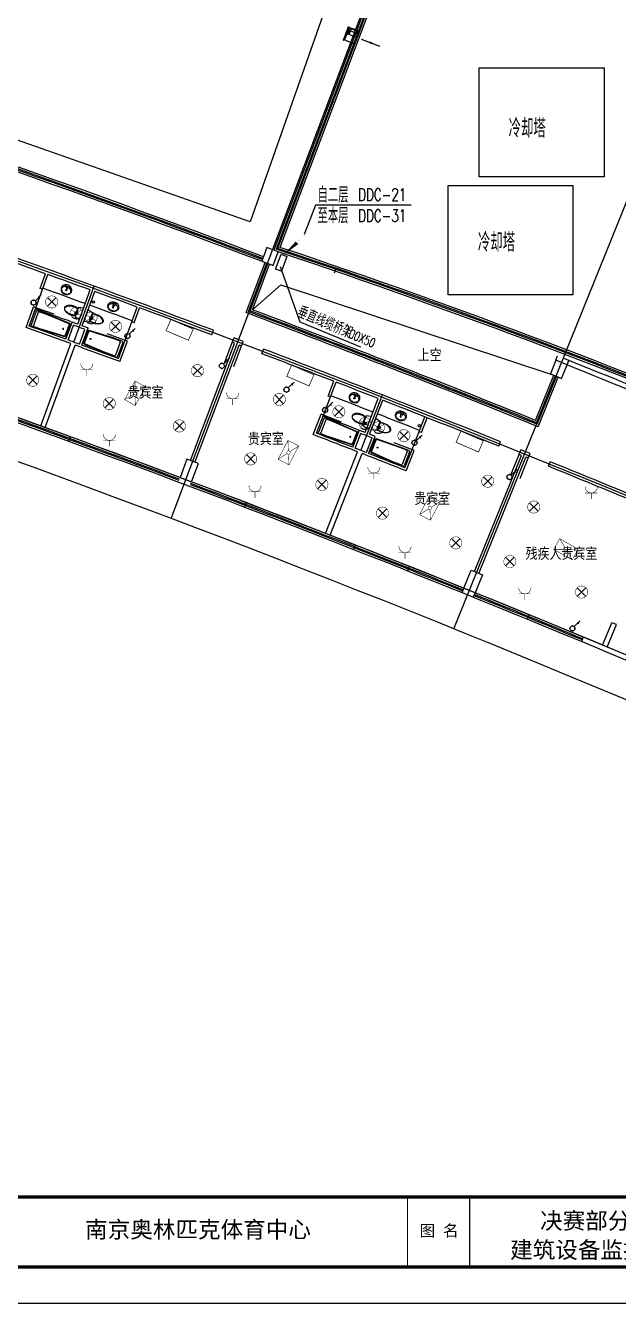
# Model space of a CAD drawing. Extents: x 24221263 to 48466785, y 43033036 to 86624613.
# Drawn here: x 24334577 to 24358940, y 43033036 to 43085547 of the extents above; entities that cross this region are included whole.
import ezdxf

# ---------------------------------------------------------------- set-up
doc = ezdxf.new("R2010")
doc.units = 0
doc.header["$MEASUREMENT"] = 0
doc.linetypes.add('DASHDOT', pattern=[1, 0.5, -0.25, 0, -0.25])
doc.linetypes.add('DASHED', pattern=[0.75, 0.5, -0.25])
doc.layers.get('0').update_dxf_attribs({"linetype": 'CONTINUOUS'})
for name, color, linetype in [('AC-FK', 4, 'CONTINUOUS'), ('AC-SF', 4, 'CONTINUOUS'), ('AC-W', 7, 'CONTINUOUS'), ('DZ1', 8, 'DASHED'), ('FRAME', 7, 'CONTINUOUS'), ('J-DIM', 7, 'CONTINUOUS'), ('图框', 7, 'CONTINUOUS'), ('场地', 5, 'CONTINUOUS'), ('楼控', 1, 'CONTINUOUS'), ('设备-动力', 3, 'CONTINUOUS'), ('设备-插座', 3, 'CONTINUOUS'), ('设备-照明', 3, 'CONTINUOUS'), ('设备-箱柜', 3, 'CONTINUOUS'), ('门窗', 7, 'CONTINUOUS')]:
    doc.layers.add(name, color=color, linetype=linetype)
doc.styles.add('ATT', font='txt')
doc.styles.add('DFHZ', font='romans.shx', dxfattribs={"width": 0.7, "bigfont": 'dfhz.shx'})
doc.styles.add('HZ', font='txt.shx', dxfattribs={"bigfont": 'hztxt.shx'})
doc.styles.add('IDQSTYLE', font='simplex.shx', dxfattribs={"width": 0.7, "bigfont": 'hzfs1.shx'})
doc.styles.add('Q1', font='SimSun.ttf', dxfattribs={"width": 0.8, "height": 450})
doc.styles.add('Romans', font='romans.shx', dxfattribs={"width": 0.7, "height": 450})
doc.styles.add('TK1', font='SimSun.ttf', dxfattribs={"width": 0.8, "height": 4})

# ---------------------------------------------------------------- blocks, each defined once
blk = doc.blocks.new('M100')
at = {"layer": '门窗'}
blk.add_line((0, 1000), (0, 0), dxfattribs=at)
blk = doc.blocks.new('WC-3')
for points in [[(382, 218, 0.033558), (397, 269, 0.056391), (412, 405, 0.056391), (397, 541, 0.070142), (358, 644, 0.106098), (290, 721, 0.162033), (225, 743, 0.162033), (161, 721, 0.106098), (93, 644, 0.070142), (54, 541, 0.056391), (38, 405, 0.056391), (54, 269, 0.033558), (69, 218)], [(55, 405, -0.056391), (70, 537, -0.070142), (108, 636, -0.106098), (170, 708, -0.162033), (225, 726, -0.162033), (280, 708, -0.106098), (343, 636, -0.070142), (381, 537, -0.056391), (396, 405, -0.056391), (381, 273, -0.027675), (369, 232), (81, 232, -0.027675), (70, 273, -0.056391)], [(-20, 24, 0.477064), (0, 0), (463, 0, 0.477064), (473, 12), (431, 207, 0.354037), (426, 211), (24, 211, 0.354037), (19, 207)]]:
    blk.add_lwpolyline(points, format="xyb", close=True)
blk = doc.blocks.new('15PLAV04')
at = {"color": 0, "linetype": 'ByBlock'}
for p, q in [((2.5, -1.5), (2.5, 1.5)), ((7, 0.5), (3, 1.5)), ((4, 1.25), (4, 3.635323)), ((7, -0.5), (7, 0.5)), ((3, -1.5), (7, -0.5)), ((4, -3.628449), (4, -1.25))]:
    blk.add_line(p, q, dxfattribs=at)
blk.add_lwpolyline([(8, 9, 0.109452), (4.986152, 8.332258, 0.102376), (2.343146, 6.363961, 0.093737), (0.622313, 3.491319, 0.088426), (0, 0, 0.088426), (0.622313, -3.491319, 0.093737), (2.343146, -6.363961, 0.102376), (4.986152, -8.332258, 0.109452), (8, -9, 0.109452), (11.013848, -8.332258, 0.102376), (13.656854, -6.363961, 0.093737), (15.377687, -3.491319, 0.088426), (16, 0, 0.088426), (15.377687, 3.491319, 0.093737), (13.656854, 6.363961, 0.102376), (11.013848, 8.332258, 0.109452)], format="xyb", close=True, dxfattribs=at)
for centre in [(3, 2.5), (9, 0), (3, -2.5)]:
    blk.add_circle(centre, 1, dxfattribs=at)
for centre, radius, start, end in [((7, 3.635323), 3, 146.09549, 180), ((11.358035, 0.706347), 8.250845, 143.130102, 146.09549), ((9.915843, 1.787992), 6.448105, 118.911201, 143.130102), ((9, 3.446272), 4.553728, 90, 118.911201), ((9, 3.446272), 4.553728, 61.088799, 90), ((8.084157, 1.787992), 6.448105, 36.869898, 61.088799), ((6.641965, 0.706347), 8.250845, 17.257939, 36.869898), ((4.368267, 0), 10.631733, 0, 17.257939), ((4.368267, 0), 10.631733, 342.742061, 0), ((7, -3.628449), 3, 180, 212.259808), ((9.915843, -1.787992), 6.448105, 212.259808, 241.088799), ((9, -3.446272), 4.553728, 241.088799, 270), ((9, -3.446272), 4.553728, 270, 298.911201), ((8.084157, -1.787992), 6.448105, 298.911201, 323.130102), ((6.641965, -0.706347), 8.250845, 323.130102, 342.742061)]:
    blk.add_arc(centre, radius, start, end, dxfattribs=at)
at = {"color": 0, "linetype": 'ByBlock', "style": 'ATT'}
for tag, p, flags in [('ITEM', (0, -17.5), 3), ('ROOM_NUMBER', (0, -26.5), 1)]:
    blk.add_attdef(tag, p, '', height=6, dxfattribs=dict(at, flags=flags))
blk = doc.blocks.new('13')
for p, q in [((40, 259), (40, -259)), ((70, 239), (70, -239)), ((1098, 345), (76, 299)), ((1100, 325), (105, 279)), ((1400, 325), (1100, 325)), ((1500, 345), (1102, 345)), ((1440, 285), (1440, -285)), ((1540, 305), (1540, -305)), ((76, -299), (1098, -345)), ((105, -279), (1100, -325)), ((115, -279), (1100, -325)), ((1400, -325), (1100, -325)), ((1500, -345), (1102, -345))]:
    blk.add_line(p, q)
at = {"const_width": 1.5}
for points in [[(1600, 375), (0, 375)], [(0, 375), (0, -375)], [(1600, -375), (1600, 375)], [(0, -375), (1600, -375)]]:
    blk.add_lwpolyline(points, dxfattribs=at)
for radius in [20, 16]:
    blk.add_circle((250, -11), radius)
for centre, start, end in [((80, 259), 96.2034, 180), ((110, 239), 96.6325, 180), ((1102, 305), 90, 96.2034), ((1400, 285), 0, 90), ((1500, 305), 0, 90), ((80, -259), 180, 263.7966), ((110, -239), 180, 263.3675), ((1102, -305), 263.7966, 270), ((1400, -285), 270, 0), ((1500, -305), 270, 0)]:
    blk.add_arc(centre, 40, start, end)
at = {"text_generation_flag": 2, "width": 0.8, "flags": 9}
for tag in ['XSIZE', 'YSIZE']:
    blk.add_attdef(tag, (800, 375), '', height=0.5, dxfattribs=at)
blk = doc.blocks.new('*X126')
at = {"color": 0, "linetype": 'Continuous'}
for p, q in [((612, 1156), (625, 1152)), ((612, 1130), (625, 1127)), ((612, 1104), (625, 1101)), ((612, 1078), (625, 1075)), ((612, 1052), (625, 1049))]:
    blk.add_line(p, q, dxfattribs=at)
blk = doc.blocks.new('*X125')
at = {"color": 0, "linetype": 'Continuous'}
for p, q in [((619, 1180), (633, 1176)), ((636, 1201), (649, 1198)), ((653, 1223), (666, 1219)), ((669, 1244), (682, 1241)), ((686, 1266), (699, 1262)), ((703, 1287), (715, 1284))]:
    blk.add_line(p, q, dxfattribs=at)
blk = doc.blocks.new('*X124')
at = {"color": 0, "linetype": 'Continuous'}
for p, q in [((619, 1180), (633, 1176)), ((636, 1201), (649, 1198)), ((653, 1223), (666, 1219)), ((669, 1244), (682, 1241)), ((686, 1266), (699, 1262)), ((703, 1287), (715, 1284))]:
    blk.add_line(p, q, dxfattribs=at)
blk = doc.blocks.new('*X123')
at = {"color": 0, "linetype": 'Continuous'}
for p, q in [((697, 1046), (693, 1061)), ((703, 1046), (701, 1053))]:
    blk.add_line(p, q, dxfattribs=at)
blk = doc.blocks.new('*X122')
at = {"color": 0, "linetype": 'Continuous'}
for p, q in [((693, 1217), (676, 1233)), ((693, 1181), (676, 1198)), ((693, 1146), (676, 1162)), ((693, 1111), (676, 1127)), ((693, 1075), (676, 1092))]:
    blk.add_line(p, q, dxfattribs=at)
blk = doc.blocks.new('*X127')
at = {"color": 0, "linetype": 'Continuous'}
for p, q in [((857, 1370), (851, 1376)), ((875, 1370), (858, 1387))]:
    blk.add_line(p, q, dxfattribs=at)
blk = doc.blocks.new('*X118')
at = {"color": 0}
for p, q in [((596, 1480), (623, 1507)), ((632, 1480), (658, 1507)), ((667, 1480), (693, 1507)), ((702, 1480), (729, 1507)), ((738, 1480), (764, 1507)), ((773, 1480), (799, 1507)), ((809, 1480), (835, 1507)), ((844, 1480), (870, 1507)), ((879, 1480), (906, 1507)), ((915, 1480), (941, 1507)), ((950, 1480), (976, 1507)), ((985, 1480), (1012, 1507)), ((1021, 1480), (1047, 1507)), ((1056, 1480), (1082, 1507)), ((1091, 1480), (1118, 1507)), ((1127, 1480), (1153, 1507)), ((1162, 1480), (1188, 1507)), ((1197, 1480), (1224, 1507)), ((1233, 1480), (1259, 1507)), ((1268, 1480), (1294, 1507)), ((1304, 1480), (1330, 1507)), ((1339, 1480), (1365, 1507)), ((1374, 1480), (1398, 1504))]:
    blk.add_line(p, q, dxfattribs=at)
blk = doc.blocks.new('*X119')
at = {"color": 0}
blk.add_line((605, 1534), (604, 1535), dxfattribs=at)
blk = doc.blocks.new('*X120')
at = {"color": 0}
blk.add_line((605, 1534), (604, 1535), dxfattribs=at)
blk = doc.blocks.new('*X121')
at = {"color": 0}
blk.add_line((605, 1534), (604, 1535), dxfattribs=at)
blk = doc.blocks.new('*X128')
at = {"color": 0, "linetype": 'Continuous'}
for p, q in [((912, 1563), (905, 1569)), ((912, 1545), (905, 1552)), ((912, 1527), (905, 1534)), ((912, 1510), (905, 1516)), ((925, 1479), (905, 1499)), ((939, 1482), (935, 1487)), ((953, 1487), (947, 1492)), ((966, 1491), (961, 1497)), ((979, 1496), (974, 1501)), ((993, 1500), (987, 1505)), ((1006, 1504), (1000, 1510)), ((1019, 1509), (1014, 1514)), ((1032, 1513), (1027, 1519))]:
    blk.add_line(p, q, dxfattribs=at)
blk = doc.blocks.new('A$C14141DA0')
at = {"layer": 'DZ1', "linetype": 'Continuous'}
for points in [[(1284, 9325), (6419, 9325), (6419, 4839), (1284, 4839)], [(0, 4486), (5135, 4486), (5135, 0), (0, 0)]]:
    blk.add_lwpolyline(points, close=True, dxfattribs=at)
blk = doc.blocks.new('A$C06703C22')
at = {"layer": '楼控', "color": 1}
blk.add_blockref('A$C14141DA0', (0, 0), dxfattribs=at)
blk = doc.blocks.new('HC001494')
at = {"color": 0, "linetype": 'Continuous'}
for p, q in [((-1.77, 1.77), (1.77, -1.77)), ((1.77, 1.77), (-1.77, -1.77))]:
    blk.add_line(p, q, dxfattribs=at)
at = {"color": 0, "linetype": 'Continuous', "const_width": 0.2}
blk.add_lwpolyline([(1.77, -1.77, 0.198912), (2.5, 0, 0.198912), (1.77, 1.77, 0.198912), (0, 2.5, 0.198912), (-1.77, 1.77, 0.198912), (-2.5, 0, 0.198912), (-1.77, -1.77, 0.198912), (0, -2.5, 0.198912)], format="xyb", close=True, dxfattribs=at)
at = {"color": 0, "style": 'IDQSTYLE', "width": 0.7}
blk.add_attdef('PSFHATT', (4.5, -2.5), '', height=2.5, dxfattribs=at)
blk = doc.blocks.new('HC000426')
at = {"color": 0, "linetype": 'Continuous', "const_width": 0.3}
blk.add_lwpolyline([(5, 2.5), (-5, 2.5), (-5, -2.5), (5, -2.5)], close=True, dxfattribs=at)
at = {"color": 0, "style": 'IDQSTYLE', "width": 0.7}
blk.add_attdef('PSFHATT', (7, -2.5), '', height=2.5, dxfattribs=at)
blk = doc.blocks.new('*X215')
at = {"color": 0, "linetype": 'Continuous'}
for p, q in [((292.89, 135.63), (293.52, 136.26)), ((292.95, 135.41), (293.73, 136.19)), ((293, 136.02), (293.13, 136.15)), ((293.08, 135.25), (293.89, 136.07)), ((293.25, 135.14), (294, 135.89)), ((293.49, 135.1), (294.04, 135.65))]:
    blk.add_line(p, q, dxfattribs=at)
blk = doc.blocks.new('HC000703')
at = {"color": 0, "linetype": 'Continuous', "const_width": 0.2}
blk.add_lwpolyline([(-2.4, 0.06, 1), (2.4, 0.06, 1)], format="xyb", close=True, dxfattribs=at)
for points in [[(-2.07, 1.27), (2.02, -1.23)], [(2.07, 1.27), (-2.02, -1.23)]]:
    blk.add_lwpolyline(points, dxfattribs=at)
at = {"color": 0, "linetype": 'Continuous'}
blk.add_circle((0.02, -0.01), 0.58, dxfattribs=at)
blk.add_arc((0, 0.06), 2.4, 224.6186, 315.1352, dxfattribs=at)
blk.add_blockref('*X215', (-293.44, -135.69), dxfattribs=at)
at = {"color": 0, "style": 'IDQSTYLE', "width": 0.7}
blk.add_attdef('PSFHATT', (4.4, -2.34), '', height=2.5, dxfattribs=at)
blk = doc.blocks.new('HC000133')
at = {"color": 0, "linetype": 'Continuous', "const_width": 0.2}
for points in [[(-2.55, 2.48), (2.48, 2.48)], [(0, 2.5), (0, 0)]]:
    blk.add_lwpolyline(points, dxfattribs=at)
blk.add_lwpolyline([(-2.5, 5, 0.198912), (-1.77, 3.23, 0.198912), (0, 2.5, 0.198912), (1.77, 3.23, 0.198912), (2.5, 5)], format="xyb", dxfattribs=at)
at = {"color": 0, "style": 'IDQSTYLE', "width": 0.7}
blk.add_attdef('PSFHATT', (4.5, 0), '', height=2.5, dxfattribs=at)
blk = doc.blocks.new('HC002297100793')
at = {"color": 0}
for p, q in [((0.74, 1.78), (3.12, 4.17)), ((2.09, 3.72), (2.47, 2.92))]:
    blk.add_line(p, q, dxfattribs=at)
blk.add_circle((0, 1.04), 1.04, dxfattribs=at)
for p in [(-1.04, 1.04), (0, 2.08), (0, 0), (1.04, 1.04)]:
    blk.add_point(p, dxfattribs=at)
at = {"color": 0, "width": 0.7}
blk.add_attdef('PSFHATT', (3.15, 0), '', height=0.025, dxfattribs=at)
blk = doc.blocks.new('HC000704')
at = {"color": 0, "linetype": 'Continuous', "const_width": 0.2}
for points in [[(-0.61, 0.35), (-4.38, 2.5)], [(-4.38, 2.5), (4.37, 2.5), (4.37, -2.5), (-4.38, -2.5), (-4.38, 2.5)], [(4.37, 2.5), (0.61, 0.35)], [(-0.61, -0.35), (-4.38, -2.5)], [(0.61, -0.35), (4.37, -2.5)]]:
    blk.add_lwpolyline(points, dxfattribs=at)
at = {"color": 0, "linetype": 'Continuous', "const_width": 0.16}
blk.add_lwpolyline([(0, -0.71, 0.198912), (0.5, -0.5, 0.198912), (0.71, 0, 0.198912), (0.5, 0.5, 0.198912), (0, 0.71, 0.198912), (-0.5, 0.5, 0.198912), (-0.71, 0, 0.198912), (-0.5, -0.5, 0.198912)], format="xyb", close=True, dxfattribs=at)
at = {"color": 0, "style": 'IDQSTYLE', "width": 0.7}
blk.add_attdef('PSFHATT', (6.37, -2.5), '', height=2.5, dxfattribs=at)

msp = doc.modelspace()

# ---------------------------------------------------------------- linework, layer by layer
at = {"const_width": 45}
for points in [[(24350266.60422, 43037449.66108), (24350266.60422, 43034543.08462)], [(24352826.61591, 43037449.66108), (24352826.61591, 43034543.08462)]]:
    msp.add_lwpolyline(points, dxfattribs=at)
at = {"layer": 'AC-FK'}
msp.add_line((24348402.92585, 43084970.00811), (24349135.57496, 43084695.83024), dxfattribs=at)
msp.add_lwpolyline([(24349135.57496, 43084695.83024, 0, 80, 0), (24348710.92102, 43084855.29924, 80, 80, 0)], format="xyseb", dxfattribs=at)
at = {"layer": 'AC-SF'}
for centre in [(24337358.94815, 43074192.04111), (24350761.77766, 43069108.54364)]:
    msp.add_circle(centre, 50, dxfattribs=at)
at = {"layer": 'AC-W', "color": 7, "ltscale": 1500}
for p, q in [((24340559.56872, 43065294.15644), (24360558.19087, 43118297.24089)), ((24352180.35836, 43060755.91683), (24372645.55084, 43111429.36546)), ((24336558.70871, 43072536.52607), (24337397.14414, 43074838.60575)), ((24348347.39752, 43068088.52959), (24349238.64187, 43070370.6839))]:
    msp.add_line(p, q, dxfattribs=at)
at = {"layer": 'AC-W', "color": 7}
for p, q in [((24353484.47051, 43098841.33091), (24345029.66862, 43076433.2476)), ((24353120.83435, 43098444.11576), (24344771.93873, 43076316.7199)), ((24353191.00707, 43098417.64333), (24344868.60427, 43076360.46239)), ((24353237.78888, 43098399.99504), (24344933.0312, 43076389.57964)), ((24344491.24786, 43076422.60963), (24344279.43186, 43075861.24167)), ((24344959.06598, 43076246.12675), (24344491.24786, 43076422.60963)), ((24344747.24997, 43075684.75879), (24344959.06598, 43076246.12675)), ((24343643.16565, 43073749.99859), (24344419.78251, 43075808.29484)), ((24343739.81625, 43073793.70145), (24344489.95375, 43075781.81849)), ((24343804.24797, 43073822.83137), (24344536.73852, 43075764.17804)), ((24343900.89256, 43073866.5183), (24344606.90976, 43075737.70169)), ((24344279.43186, 43075861.24167), (24344747.24997, 43075684.75879)), ((24347322.98279, 43075560.9593), (24347251.46606, 43075374.18308)), ((24335173.0484, 43074739.91767), (24335393.25528, 43075351.48278)), ((24335267.13501, 43074706.0398), (24335487.34189, 43075317.60492)), ((24334996.1121, 43073953.34691), (24335267.13501, 43074706.0398)), ((24336721.40958, 43073275.46345), (24337234.73549, 43074684.89475)), ((24336909.33375, 43073207.02), (24337422.65966, 43074616.4513)), ((24334597.12472, 43073140.44527), (24334902.02549, 43073987.22478)), ((24334725.08919, 43073200.65402), (24334996.1121, 43073953.34691)), ((24338942.99687, 43073367.26215), (24339167.67102, 43073977.20026)), ((24339036.83317, 43073332.69702), (24339261.50732, 43073942.63513)), ((24336229.80624, 43072656.20547), (24336486.08259, 43073361.06179)), ((24338666.47581, 43072616.57173), (24338942.99687, 43073367.26215)), ((24336323.78708, 43072622.03529), (24336545.89325, 43073232.91077)), ((24336793.5975, 43072450.92666), (24337016.3737, 43073061.55811)), ((24336887.5408, 43072416.6534), (24337144.59026, 43073121.22815)), ((24342230.58974, 43072838.91178), (24342300.81838, 43073026.17614)), ((24335198.54272, 43069094.15059), (24336430.5249, 43072476.78571)), ((24335386.46689, 43069025.70714), (24336618.44907, 43072408.34226)), ((24338389.95476, 43071865.88131), (24338666.47581, 43072616.57173)), ((24338449.22593, 43071737.47987), (24338760.31212, 43072582.0066)), ((24341348.55004, 43067668.49436), (24343166.59138, 43072486.91624)), ((24341535.67729, 43067597.90121), (24343353.71468, 43072416.31264)), ((24343073.02008, 43072522.19248), (24343143.55553, 43072709.34149)), ((24343447.26669, 43072380.98529), (24343517.93843, 43072568.08288)), ((24344288.94494, 43072062.27268), (24344359.9232, 43072249.25419)), ((24356367.32158, 43071790.85801), (24356142.66098, 43071234.50595)), ((24356367.32158, 43071790.85801), (24356441.99217, 43071976.42316)), ((24356830.95004, 43071603.64516), (24356367.32158, 43071790.85801)), ((24356831.17701, 43071603.55696), (24356906.15194, 43071788.97206)), ((24356142.66098, 43071234.50595), (24356606.28944, 43071047.2931)), ((24356606.28944, 43071047.2931), (24356830.95004, 43071603.64516)), ((24347012.86293, 43070323.25697), (24347247.09958, 43070929.58704)), ((24347106.14415, 43070287.22069), (24347340.3808, 43070893.55076)), ((24355532.82387, 43069323.92756), (24356281.75888, 43071178.35036)), ((24355574.28395, 43069226.30694), (24356351.30158, 43071150.26455)), ((24355601.92188, 43069161.22127), (24356397.6592, 43071131.53033)), ((24355643.37559, 43069063.58486), (24356467.2019, 43071103.44452)), ((24356328.3345, 43071159.52134), (24356328.3379, 43071159.52974)), ((24346817.8539, 43069540.9709), (24347106.14415, 43070287.22068)), ((24348527.0776, 43068823.52285), (24349072.73538, 43070220.75499)), ((24348713.37522, 43068750.76848), (24349259.033, 43070148.00062)), ((24346400.24614, 43068737.47618), (24346724.57268, 43069577.00719)), ((24346529.56365, 43068794.72112), (24346817.8539, 43069540.9709)), ((24350750.19005, 43068864.12002), (24350988.8553, 43069468.7206)), ((24350843.2052, 43068827.40242), (24351081.87045, 43069432.003)), ((24336351.92819, 43068459.82352), (24336421.29796, 43068648.9891)), ((24348021.3393, 43068215.75393), (24348293.78494, 43068914.51954)), ((24348114.50805, 43068179.42784), (24348350.6276, 43068785.02471)), ((24348580.25208, 43067997.54192), (24348817.03586, 43068602.87939)), ((24348673.38092, 43067961.11365), (24348946.59297, 43068659.57996)), ((24350456.44924, 43068119.99884), (24350750.19005, 43068864.12002)), ((24350162.70843, 43067375.87765), (24350456.44924, 43068119.99884)), ((24350219.00598, 43067246.1449), (24350549.46439, 43068083.28123)), ((24354024.73925, 43068260.17586), (24354099.26313, 43068445.77271)), ((24354859.64999, 43067924.13412), (24354934.47794, 43068109.60859)), ((24341209.02249, 43067722.63984), (24340926.65025, 43066974.13071)), ((24341676.84069, 43067546.15719), (24341209.02249, 43067722.63984)), ((24346908.29286, 43064678.40082), (24348217.87153, 43068031.75797)), ((24347094.59048, 43064605.64645), (24348404.16915, 43067959.0036)), ((24353023.82629, 43063111.44945), (24354952.38382, 43067886.7117)), ((24353209.27767, 43063036.56431), (24355137.83102, 43067811.81621)), ((24355230.54439, 43067774.34314), (24355305.50741, 43067959.76306)), ((24356064.65732, 43067436.32595), (24356139.92411, 43067621.62276)), ((24341394.46846, 43066797.64806), (24341676.84069, 43067546.15719)), ((24340926.65025, 43066974.13071), (24341394.46846, 43066797.64806)), ((24343639.87129, 43065941.9838), (24343568.35457, 43065755.20757)), ((24348120.2797, 43064203.66952), (24348047.1134, 43064017.5333)), ((24350280.68416, 43063133.8546), (24350354.6731, 43063319.66535)), ((24352585.15062, 43062425.82658), (24352884.59953, 43063167.66915)), ((24352884.59953, 43063167.66915), (24353348.31964, 43062980.41927)), ((24353348.31964, 43062980.41927), (24353048.77908, 43062238.61373)), ((24352585.13432, 43062425.78616), (24352510.32418, 43062240.30451)), ((24353048.77908, 43062238.61373), (24352585.15062, 43062425.82658)), ((24353048.76264, 43062238.54328), (24352973.78181, 43062053.13056)), ((24355198.61498, 43061147.67833), (24355274.97766, 43061334.13081)), ((24358289.35253, 43060087.38907), (24358674.07383, 43061010.42187)), ((24358473.95909, 43060010.44481), (24358858.68039, 43060933.47762)), ((24357496.03939, 43060417.13571), (24357419.42119, 43060232.39358))]:
    msp.add_line(p, q, dxfattribs=at)
msp.add_lwpolyline([(24343900.89256, 43073866.5183), (24345073.1681, 43074893.3459), (24356281.75888, 43071178.35036)], dxfattribs=at)
at = {"layer": 'AC-W', "color": 7, "ltscale": 1500}
for centre, radius, start, end in [((24189928.2488, 43016709.50978), 184000, 16.0920393677, 26.9763462667), ((24149392.33084, 42558636.58887), 543222.67138, 63.9037521028, 74.1419663262), ((24149392.33084, 42558636.58887), 549272.67138, 66.8567386357, 71.9784116443), ((24149392.33084, 42558636.58887), 541522.67138, 66.0871772478, 74.0908653853)]:
    msp.add_arc(centre, radius, start, end, dxfattribs=at)
at = {"layer": 'AC-W', "color": 7}
for centre, radius, start, end in [((24189928.2488, 43016709.50978), 184100, 16.0666463791, 27.0047101166), ((24189928.2488, 43016709.50978), 183900, 16.1174570683, 26.9479387433), ((24149392.33084, 42558636.58887), 552922.67138, 69.3538866954, 74.4272938068), ((24149392.33084, 42558636.58887), 552847.67138, 69.3538866954, 74.4251275769), ((24149392.33084, 42558636.58887), 552797.67138, 69.3538962623, 74.4236830843), ((24149392.33084, 42558636.58887), 552722.67138, 69.3538962623, 74.4215158365), ((24149392.33084, 42558636.58886), 543022.67139, 67.4747226661, 72.5013230123), ((24149392.33084, 42558636.58887), 549372.67138, 69.4427446372, 70.5332162336), ((24149392.33084, 42558636.58887), 549172.67138, 70.2027371997, 70.5332162336), ((24250691.48308, 42794327.48488), 297341.43767, 62.5472841683, 71.5346819942), ((24250770.98911, 42794482.85935), 297216.90584, 62.5471069108, 71.5297302477), ((24250884.36258, 42794704.23545), 296843.19215, 62.5467504605, 71.5233762093), ((24250890.41863, 42794716.25293), 297029.735, 62.5468404092, 71.5223058009), ((24149392.33084, 42558636.58887), 549172.67138, 69.9984135438, 70.1923040914), ((24149392.33084, 42558636.58887), 548522.67138, 70.1922979098, 70.2027429053), ((24149392.33084, 42558636.58887), 548572.67138, 69.9984135438, 70.1922983858), ((24149392.33084, 42558636.58887), 549172.67138, 69.7836567795, 69.9775473271), ((24149392.33084, 42558636.58887), 547722.67138, 70.1922902815, 70.2027510096), ((24149392.33084, 42558636.58887), 547672.67138, 70.0266679019, 70.192289804), ((24149392.33084, 42558636.58887), 548572.67138, 69.7836624851, 69.9775473271), ((24149392.33084, 42558636.58887), 549172.67138, 69.4427446372, 69.7732236712), ((24149392.33084, 42558636.58887), 550722.67138, 68.01838418, 69.3175766909), ((24149392.33084, 42558636.58887), 547672.67138, 69.9984421186, 70.0246393657), ((24149392.33084, 42558636.58887), 548522.67138, 69.7732174895, 69.7836629611), ((24149392.33084, 42558636.58887), 550522.67138, 67.9975729113, 69.3383879595), ((24149392.33084, 42558636.58887), 550597.67138, 68.0053789088, 69.330581962), ((24149392.33084, 42558636.58887), 550647.67138, 68.0105817258, 69.325379145), ((24149392.33084, 42558636.58887), 546822.67138, 69.9984135438, 70.2027596181), ((24149392.33084, 42558636.58887), 546922.67138, 70.0246465388, 70.1922826309), ((24149392.33084, 42558636.58887), 547572.67138, 69.9617841436, 70.0141767272), ((24149392.33084, 42558636.58887), 547672.67138, 69.9513215052, 69.9775187522), ((24149392.33084, 42558636.58887), 546922.67138, 69.9617903614, 70.0141705094), ((24149392.33084, 42558636.58887), 546822.67138, 69.7732012527, 69.9775473271), ((24149392.33084, 42558636.58887), 546922.67138, 69.78367824, 69.9513143321), ((24149392.33084, 42558636.58887), 547722.67138, 69.7732098612, 69.7836705894), ((24149392.33084, 42558636.58887), 549172.67138, 69.3384135438, 69.3488466521), ((24149392.33084, 42558636.58887), 549372.67138, 69.3071142188, 69.3488466521), ((24149392.33084, 42558636.58887), 549172.67138, 69.3071142188, 69.3175473271), ((24149392.33084, 42558636.58887), 549172.67138, 68.8827371997, 69.2132162336), ((24149392.33084, 42558636.58887), 549372.67138, 68.1227446374, 69.2132162336), ((24149404.54021, 42558631.65811), 553522.67138, 66.6893430493, 68.0093434114), ((24149404.54021, 42558631.65811), 553322.67138, 66.7152760262, 67.9834350117), ((24149392.33084, 42558636.58887), 543097.67138, 69.3542977599, 70.6216018835), ((24149392.33084, 42558636.58887), 543147.67138, 69.3542977599, 70.6216018835), ((24149392.33084, 42558636.58887), 543222.67138, 67.4747226661, 70.6216018835), ((24149392.33084, 42558636.58887), 549172.67138, 68.6784135438, 68.8723040914), ((24149392.33084, 42558636.58887), 548522.67138, 68.8722979098, 68.8827429053), ((24149392.33084, 42558636.58887), 548572.67138, 68.6784135438, 68.8722983858), ((24149392.33084, 42558636.58887), 549172.67138, 68.4636567795, 68.6575473271), ((24149392.33084, 42558636.58887), 549172.67138, 68.1227446374, 68.5532162336), ((24149392.33084, 42558636.58887), 547722.67138, 68.8722902815, 68.8827510096), ((24149392.33084, 42558636.58887), 547672.67138, 68.7066679019, 68.872289804), ((24149392.33084, 42558636.58887), 548572.67138, 68.4636624851, 68.6575473271), ((24149392.33084, 42558636.58887), 546822.67138, 68.6784135438, 68.8827596181), ((24149392.33084, 42558636.58887), 546922.67138, 68.7046465388, 68.8722826309), ((24149392.33084, 42558636.58887), 547672.67138, 68.6784421186, 68.7046393657), ((24149392.33084, 42558636.58887), 547572.67138, 68.6417841436, 68.6941767272), ((24149392.33084, 42558636.58887), 547672.67138, 68.6313215052, 68.6575187522), ((24149392.33084, 42558636.58887), 548522.67138, 68.4532174895, 68.4636629611), ((24149392.33084, 42558636.58887), 546922.67138, 68.6417903614, 68.6941705094), ((24149392.33084, 42558636.58887), 547722.67138, 68.4532098612, 68.4636705894), ((24149392.33084, 42558636.58887), 549372.67138, 67.9871142189, 68.0288466522), ((24149392.33084, 42558636.58887), 546822.67138, 68.4532012527, 68.6575473271), ((24149392.33084, 42558636.58887), 546922.67138, 68.46367824, 68.6313143321), ((24149392.33084, 42558636.58887), 549172.67138, 68.0184135438, 68.0288466521), ((24149392.33084, 42558636.58887), 549172.67138, 67.9871142188, 67.9975473271), ((24149392.33084, 42558636.58887), 549172.67138, 67.9871142189, 67.9975473272), ((24149392.33084, 42558636.58887), 549372.67138, 67.4883253184, 67.8932162338), ((24149392.33084, 42558636.58887), 549172.67138, 67.4883253184, 67.8932162338), ((24149392.33084, 42558636.58887), 543097.67138, 68.0343494821, 69.3015712888), ((24149392.33084, 42558636.58887), 543147.67138, 68.0343494821, 69.3015712888), ((24149392.33084, 42558636.58887), 543097.67138, 67.4747226661, 67.9816124645), ((24149392.33084, 42558636.58887), 543147.67138, 67.4747226661, 67.9816124645), ((24149392.33084, 42558636.58887), 544222.67138, 67.3630331135, 67.3840717379), ((24149392.33084, 42558636.58886), 543022.67139, 66.8672899041, 67.4747226661), ((24149392.33084, 42558636.58887), 543222.67138, 67.3841085004, 67.4747226659), ((24149392.33084, 42558636.58887), 543222.67138, 66.8672860194, 67.3630137328)]:
    msp.add_arc(centre, radius, start, end, dxfattribs=at)
at = {"layer": 'FRAME'}
msp.add_lwpolyline([(24221262.63462, 43033036.28865), (24221262.63462, 43159186.28865), (24399612.63462, 43159186.28865), (24399612.63462, 43033036.28865)], close=True, dxfattribs=at)
at = {"layer": 'FRAME', "const_width": 135}
msp.add_lwpolyline([(24225012.63462, 43034536.28865), (24225012.63462, 43157686.28865), (24398112.63462, 43157686.28865), (24398112.63462, 43034536.28865)], close=True, dxfattribs=at)
msp.add_lwpolyline([(24398132.79333, 43037408.25546), (24312032.79333, 43037408.25546)], dxfattribs=at)
at = {"layer": '场地', "color": 7}
for p, q in [((24357390.91848, 43116159.48765), (24343804.70152, 43077475.96779)), ((24343804.70152, 43077475.96779), (24322104.66213, 43085097.33844))]:
    msp.add_line(p, q, dxfattribs=at)
at = {"layer": '楼控'}
for p, q in [((24347738.09743, 43085226.48031), (24347827.09279, 43085460.32197)), ((24347827.1588, 43085460.41578), (24347843.53308, 43085503.44038)), ((24347830.89937, 43085472.75396), (24347830.89937, 43085472.75396)), ((24347835.85242, 43085471.85056), (24348295.43134, 43085296.9442)), ((24347841.31382, 43085486.20077), (24348300.89273, 43085311.29442)), ((24347842.63881, 43085489.68229), (24347849.22345, 43085482.98778)), ((24347843.53308, 43085503.44038), (24347851.62946, 43085500.10034)), ((24347845.81451, 43085498.02665), (24347850.93399, 43085492.82175)), ((24347851.62946, 43085500.10034), (24347850.5859, 43085487.18704)), ((24347850.5859, 43085487.18704), (24347856.36508, 43085482.02972)), ((24347856.36508, 43085482.02972), (24347855.84743, 43085480.66957)), ((24348055.27024, 43085404.77332), (24348056.9798, 43085409.26532)), ((24348055.27024, 43085404.77332), (24348056.9798, 43085409.26532)), ((24348056.9798, 43085409.26532), (24348091.71313, 43085396.04653)), ((24348056.9798, 43085409.26532), (24348091.71313, 43085396.04653)), ((24347738.06641, 43085226.49212), (24347633.20757, 43084950.96803)), ((24347633.29037, 43084950.93652), (24347643.3069, 43084947.12443)), ((24347643.3069, 43084947.12443), (24347748.16574, 43085222.64852)), ((24347748.16574, 43085222.64852), (24347652.04514, 43084970.08477)), ((24347652.04514, 43084970.08477), (24347677.08647, 43084960.55455)), ((24347677.08647, 43084960.55455), (24347773.20707, 43085213.1183)), ((24347773.20707, 43085213.1183), (24347679.27102, 43084966.29464)), ((24347679.27102, 43084966.29464), (24348072.41984, 43084816.67023)), ((24347726.84954, 43084948.18723), (24347719.33715, 43084951.04629)), ((24348072.73941, 43084809.97712), (24348168.86001, 43085062.54087)), ((24348086.53837, 43084778.43959), (24348191.39721, 43085053.96367)), ((24348091.71313, 43085396.04653), (24348090.00356, 43085391.55453)), ((24348091.71313, 43085396.04653), (24348090.00356, 43085391.55453)), ((24348191.39721, 43085053.96367), (24348095.2766, 43084801.39993)), ((24348201.41374, 43085050.15158), (24348096.5549, 43084774.6275)), ((24348295.34978, 43085296.97524), (24348201.41374, 43085050.15158)), ((24348281.27384, 43085320.31813), (24348280.75619, 43085318.95797)), ((24348287.89252, 43085320.75707), (24348281.27384, 43085320.31813)), ((24348294.71526, 43085328.51305), (24348287.89252, 43085320.75707)), ((24348305.83518, 43085324.28104), (24348294.71526, 43085328.51305)), ((24348295.01901, 43085295.86079), (24348305.83518, 43085324.28104)), ((24348027.34545, 43084833.82462), (24348034.85785, 43084830.96556)), ((24348095.2766, 43084801.39993), (24348072.73941, 43084809.97712)), ((24348096.5549, 43084774.6275), (24348086.53837, 43084778.43959)), ((24346488.39455, 43078163.44564), (24346026.26851, 43076958.94448)), ((24350425.97365, 43078163.44564), (24346488.39455, 43078163.44564))]:
    msp.add_line(p, q, dxfattribs=at)
at = {"layer": '楼控', "linetype": 'Continuous'}
for p, q in [((24347836.25542, 43085409.71942), (24347806.76664, 43085303.21247)), ((24347836.25542, 43085409.71942), (24347806.76664, 43085303.21247)), ((24347847.08675, 43085501.36956), (24347831.43526, 43085460.24417)), ((24347834.84268, 43085469.19738), (24347832.88204, 43085464.04568)), ((24347870.84512, 43085419.34169), (24347836.25542, 43085409.71942)), ((24347870.84512, 43085419.34169), (24347836.25542, 43085409.71942)), ((24347920.10651, 43085439.77216), (24347838.28099, 43085444.30693)), ((24347920.10651, 43085439.77216), (24347839.51063, 43085444.23878)), ((24347907.57154, 43085444.54272), (24347839.79606, 43085448.16148)), ((24347907.57154, 43085444.54272), (24347842.73179, 43085448.00473)), ((24347883.2746, 43085347.51797), (24347870.84512, 43085419.34169)), ((24347883.2746, 43085347.51797), (24347870.84512, 43085419.34169)), ((24347940.89551, 43085329.45884), (24347952.90455, 43085426.09707)), ((24347940.89551, 43085329.45884), (24347952.90455, 43085426.09707)), ((24347792.45736, 43085294.74143), (24347762.99946, 43085217.33869)), ((24347792.45736, 43085294.74143), (24347762.99946, 43085217.33869)), ((24347770.71798, 43085214.40118), (24347799.26039, 43085289.39842)), ((24347770.71798, 43085214.40118), (24347799.26039, 43085289.39842)), ((24347885.59303, 43085347.90971), (24347792.45736, 43085294.74143)), ((24347885.59303, 43085347.90971), (24347792.45736, 43085294.74143)), ((24347883.19122, 43085338.69649), (24347799.26039, 43085289.39842)), ((24347883.19122, 43085338.69649), (24347799.26039, 43085289.39842)), ((24347799.67767, 43085203.04118), (24347842.29219, 43085315.01388)), ((24347799.67767, 43085203.04118), (24347842.29219, 43085315.01388)), ((24347803.26079, 43085212.45608), (24347820.65082, 43085205.83779)), ((24347803.26079, 43085212.45608), (24347820.65082, 43085205.83779)), ((24347855.94042, 43085322.69031), (24347812.63042, 43085208.89019)), ((24347855.94042, 43085322.69031), (24347812.63042, 43085208.89019)), ((24347818.03812, 43085216.053), (24347815.69571, 43085216.94447)), ((24347818.03812, 43085216.053), (24347815.69571, 43085216.94447)), ((24347817.80874, 43085211.2225), (24347818.03812, 43085216.053)), ((24347817.80874, 43085211.2225), (24347818.03812, 43085216.053)), ((24347821.55659, 43085209.79614), (24347817.80874, 43085211.2225)), ((24347821.55659, 43085209.79614), (24347817.80874, 43085211.2225)), ((24347818.38213, 43085195.9233), (24347821.55659, 43085209.79614)), ((24347818.38213, 43085195.9233), (24347821.55659, 43085209.79614)), ((24347842.29219, 43085315.01388), (24347842.29219, 43085315.01388)), ((24347842.29219, 43085315.01388), (24347842.29219, 43085315.01388)), ((24347848.74928, 43085184.34706), (24347905.2588, 43085332.82985)), ((24347848.74928, 43085184.34706), (24347905.2588, 43085332.82985)), ((24347874.79796, 43085174.42951), (24347934.69679, 43085331.81794)), ((24347874.80454, 43085174.44678), (24347934.69679, 43085331.81794)), ((24347901.3482, 43085325.45676), (24347883.19122, 43085338.69649)), ((24347901.3482, 43085325.45676), (24347883.19122, 43085338.69649)), ((24347905.2588, 43085332.82985), (24347885.59303, 43085347.90971)), ((24347905.2588, 43085332.82985), (24347885.59303, 43085347.90971)), ((24347934.69679, 43085331.81794), (24348211.59859, 43085226.43477)), ((24347934.69679, 43085331.81794), (24348211.59859, 43085226.43477)), ((24348212.54203, 43085226.01142), (24348152.67253, 43085068.70003)), ((24348212.54203, 43085226.01142), (24348152.67253, 43085068.70003)), ((24348226.91191, 43085321.81546), (24348193.24574, 43085233.35519)), ((24348226.91191, 43085321.81546), (24348193.24574, 43085233.35519)), ((24348193.24574, 43085233.35519), (24348212.54203, 43085226.01142)), ((24348193.24574, 43085233.35519), (24348212.54203, 43085226.01142))]:
    msp.add_line(p, q, dxfattribs=at)
at = {"layer": '楼控', "linetype": 'DASHDOT'}
for p, q in [((24347848.33105, 43085184.52765), (24347723.12442, 43085232.17873)), ((24348201.41374, 43085050.15158), (24347738.14921, 43085226.4606)), ((24348106.2567, 43085086.36641), (24348213.9344, 43085045.38648))]:
    msp.add_line(p, q, dxfattribs=at)
at = {"layer": '楼控', "color": 1}
for p, q in [((24345032.66946, 43075646.51547), (24345843.53924, 43073377.83519)), ((24345843.53924, 43073377.83519), (24348341.01709, 43072340.7245))]:
    msp.add_line(p, q, dxfattribs=at)
msp.add_lwpolyline([(24346104.65449, 43076995.15762, 1, 1, 0), (24345181.45375, 43076130.32816, 1, 150, 0), (24345729.60596, 43076620.39666, 150, 150, 0)], format="xyseb", dxfattribs=at)
msp.add_lwpolyline([(24345076.6621, 43076151.55065), (24345314.08447, 43076063.87927), (24345088.81772, 43075453.83564), (24344851.39535, 43075541.50702)], close=True, dxfattribs=at)
at = {"layer": '楼控', "linetype": 'DASHDOT'}
msp.add_ellipse((24347838.60769, 43085456.05857), major_axis=(11.44889, -4.35722), ratio=0.9551020408, start_param=3.1415926536, end_param=5.0342109846, dxfattribs=at)
at = {"layer": '楼控', "linetype": 'Continuous'}
for centre, major_axis, start_param, end_param in [((24347840.02194, 43085456.97625), (8.58667, -3.26791), 3.1415926536, 5.0363078164), ((24347850.72855, 43085454.95913), (12.80357, -4.87278), 4.8526607193, 4.9164344139), ((24347850.72855, 43085454.95913), (12.80357, -4.87278), 4.8526607193, 4.9164344139)]:
    msp.add_ellipse(centre, major_axis=major_axis, ratio=0.9551020408, start_param=start_param, end_param=end_param, dxfattribs=at)
at = {"layer": '楼控', "color": 0, "linetype": 'ByBlock'}
msp.add_point((24348402.92585, 43084970.00811), dxfattribs=at)

# ---------------------------------------------------------------- block references
at = {"layer": 'AC-W', "color": 7}
for name, p, xscale, yscale, zscale, rotation in [('15PLAV04', (24336323.54234, 43074882.27886), 25, 25, 25, 250.1523431780041), ('M100', (24334996.1121, 43073953.34692), -0.8, 0.8, 0.8, 250.2028438357957), ('15PLAV04', (24338247.3678, 43074181.60658), -25, 25, 25, 69.82361769284554), ('M100', (24338666.47581, 43072616.57173), 0.8, 0.8, 0.8, 69.7731170350539), ('M100', (24343073.02008, 43072522.19248), 0.9000000000000001, 0.9000000000000001, 0.9000000000000001, 159.1936723916806), ('M100', (24343447.26669, 43072380.98529), -0.9000000000000001, 0.9000000000000001, 0.9000000000000001, 159.4622884791719), ('15PLAV04', (24348166.33104, 43070439.07725), 25, 25, 25, 248.8323431780042), ('15PLAV04', (24350073.50507, 43069694.27307), -25, 25, 25, 68.50361769284565), ('M100', (24346817.8539, 43069540.97091), -0.8, 0.8, 0.8, 248.8828438357958), ('M100', (24350456.44924, 43068119.99884), 0.8, 0.8, 0.8, 68.453117035054), ('M100', (24354859.64999, 43067924.13412), 0.9000000000000001, 0.9000000000000001, 0.9000000000000001, 157.8736723916613), ('M100', (24355230.54439, 43067774.34314), -0.9000000000000001, 0.9000000000000001, 0.9000000000000001, 158.1422884791527)]:
    msp.add_blockref(name, p, dxfattribs=dict(at, xscale=xscale, yscale=yscale, zscale=zscale, rotation=rotation))
at = {"layer": 'AC-W', "color": 7, "xscale": -1}
for name, p, rotation in [('13', (24336356.83821, 43073009.03813), 340.2239811879941), ('WC-3', (24336986.4047, 43073419.06678), 249.9511971455725), ('13', (24348156.46552, 43068565.56661), 338.9039811879942), ('WC-3', (24348795.31049, 43068960.98356), 248.6311971455726)]:
    msp.add_blockref(name, p, dxfattribs=dict(at, rotation=rotation))
at = {"layer": 'AC-W', "color": 7}
for name, p, rotation in [('WC-3', (24336798.75978, 43073487.40852), 70.02476372527715), ('13', (24337017.17277, 43072768.53911), 339.7519796828566), ('WC-3', (24348609.28971, 43069033.62981), 68.70476372527726), ('13', (24348811.08464, 43068309.91974), 338.4319796828567)]:
    msp.add_blockref(name, p, dxfattribs=dict(at, rotation=rotation))
at = {"layer": '楼控', "linetype": 'Continuous', "xscale": 0.6125, "yscale": 0.585, "zscale": 0.6125, "rotation": 339.1641971931792}
for name, p in [('*X128', (24346996.96874, 43084838.24742)), ('*X126', (24347198.52518, 43084787.82509)), ('*X126', (24347198.52518, 43084787.82509)), ('*X125', (24347198.52518, 43084787.82509)), ('*X124', (24347198.52518, 43084787.82509)), ('*X124', (24347198.52518, 43084787.82509)), ('*X125', (24347198.52518, 43084787.82509)), ('*X122', (24347198.52518, 43084787.82509)), ('*X122', (24347198.52518, 43084787.82509)), ('*X123', (24347198.52518, 43084787.82509)), ('*X123', (24347198.52518, 43084787.82509)), ('*X127', (24347512.39556, 43084753.80172))]:
    msp.add_blockref(name, p, dxfattribs=at)
at = {"layer": '楼控', "xscale": 0.6125, "yscale": 0.585, "zscale": 0.6125, "rotation": 339.1641971931792}
for name in ['*X118', '*X119', '*X120', '*X121']:
    msp.add_blockref(name, (24347186.00452, 43084792.5902), dxfattribs=at)
at = {"layer": '楼控'}
msp.add_blockref('A$C06703C22', (24351935.88282, 43074487.67381), dxfattribs=at)
at = {"layer": '设备-动力', "color": 3, "xscale": 100, "yscale": 100, "zscale": 100}
for p in [(24336662.24847, 43073734.93115), (24337276.58271, 43073530.15307), (24348522.31214, 43069195.68376), (24349085.45185, 43069025.03536)]:
    msp.add_blockref('HC000703', p, dxfattribs=at)
at = {"layer": '设备-动力', "color": 3, "zscale": 100}
for p, xscale, yscale, rotation in [((24339078.84854, 43070437.38096), 99.99999999999999, 99.99999999999999, 61.1013023993271), ((24345378.72204, 43067999.9158), 100, 100, 242.630080217529), ((24351193.00548, 43065722.33347), 100, 100, 242.1027289686678), ((24356781.75775, 43064026.944), 100, 100, 330.5241109966863)]:
    msp.add_blockref('HC000704', p, dxfattribs=dict(at, xscale=xscale, yscale=yscale, rotation=rotation))
at = {"layer": '设备-插座', "xscale": 100, "yscale": 100, "zscale": 100}
for p in [(24337093.67118, 43071163.40278), (24343087.69616, 43069958.19847), (24338021.57185, 43068251.71449), (24348889.7417, 43066907.85835), (24344004.9313, 43066139.94056), (24357824.25189, 43066094.0788), (24350169.60468, 43063644.20774), (24355093.87752, 43061947.32273)]:
    msp.add_blockref('HC000133', p, dxfattribs=at)
at = {"layer": '设备-照明', "xscale": 100, "yscale": 100, "zscale": 100}
for name, p in [('HC002297100793', (24334904.37222, 43074061.05924)), ('HC001494', (24335650.95896, 43074189.04554)), ('HC001494', (24338274.67808, 43073186.4862)), ('HC002297100793', (24338765.29223, 43072685.20653)), ('HC002297100793', (24342642.14139, 43071461.16286)), ('HC001494', (24334870.28281, 43070972.93717)), ('HC001494', (24341641.61125, 43071366.11107)), ('HC002297100793', (24345299.12609, 43070482.10905)), ('HC001494', (24338015.67408, 43070011.84539)), ('HC001494', (24345005.43247, 43070186.58935)), ('HC002297100793', (24346885.62291, 43069648.86491)), ('HC001494', (24347452.22892, 43069675.52873)), ('HC001494', (24340898.94942, 43069094.4396)), ('HC001494', (24350125.27609, 43068695.63363)), ('HC002297100793', (24350558.56304, 43068302.3424)), ('HC001494', (24343825.91074, 43067740.17391)), ('HC001494', (24353567.88649, 43066822.76812)), ('HC002297100793', (24354463.78922, 43066892.36993)), ('HC001494', (24346752.87206, 43066691.71016)), ('HC001494', (24355460.03592, 43065763.38287)), ('HC001494', (24349242.97349, 43065512.18843)), ('HC001494', (24352257.30679, 43064288.98071)), ('HC001494', (24354477.10115, 43063524.47589)), ('HC001494', (24357425.90547, 43062268.50368)), ('HC002297100793', (24357050.1681, 43060668.90612))]:
    msp.add_blockref(name, p, dxfattribs=at)
at = {"layer": '设备-箱柜', "color": 142, "xscale": 99.99999999999999, "yscale": 100, "zscale": 100, "rotation": 336.6879804357905}
for p in [(24340909.2238, 43073043.30658), (24345868.69287, 43071166.1742), (24352827.61455, 43068453.02601)]:
    msp.add_blockref('HC000426', p, dxfattribs=at)

# ---------------------------------------------------------------- texts
at = {"insert": (24350773.67563, 43036263.16923), "char_height": 468.5625, "attachment_point": 1, "style": 'HZ'}
msp.add_mtext('\\f宋体|b0|i0|c134|p34;图 名', dxfattribs=at)
at = {"layer": 'AC-W', "color": 7, "style": 'Q1', "width": 0.8}
for s, p in [('上空', (24350694.40667, 43071794.07929)), ('贵宾室', (24338768.49416, 43070254.38148)), ('贵宾室', (24343714.46559, 43068350.67436)), ('贵宾室', (24350549.60988, 43065895.35368)), ('残疾人贵宾室', (24355125.19568, 43063634.73626))]:
    msp.add_text(s, height=450, dxfattribs=at).set_placement(p)
at = {"layer": 'J-DIM', "style": 'DFHZ', "width": 0.7}
for s, height, p in [('冷却塔', 768, (24354424.13713, 43080945.20355)), ('自二层', 640, (24346572.67131, 43078270.1562)), ('DDC-21', 512, (24348242.93957, 43078341.45544)), ('至本层', 640, (24346572.67131, 43077418.90701)), ('DDC-31', 512, (24348242.93957, 43077478.48352)), ('冷却塔', 768, (24353161.34614, 43076258.46064))]:
    msp.add_text(s, height=height, dxfattribs=at).set_placement(p)
msp.add_text('垂直线缆桥架', height=512, rotation=336.852490234, dxfattribs=at).set_placement((24345696.95142, 43073591.45097))
at = {"layer": '图框', "color": 0, "style": 'TK1'}
for s, p in [('决赛部分三层', (24355719.85479, 43036094.92916)), ('南京奥林匹克体育中心', (24337022.98017, 43035735.41149)), ('建筑设备监控平面图', (24354487.88381, 43034899.15288))]:
    msp.add_text(s, height=680.4, dxfattribs=at).set_placement(p)
at = {"layer": '楼控', "style": 'Romans', "width": 0.7}
msp.add_text(' 100X50', height=375, rotation=337.094770945, dxfattribs=at).set_placement((24347444.07011, 43072897.01992))

doc.saveas('drawing.dxf')
